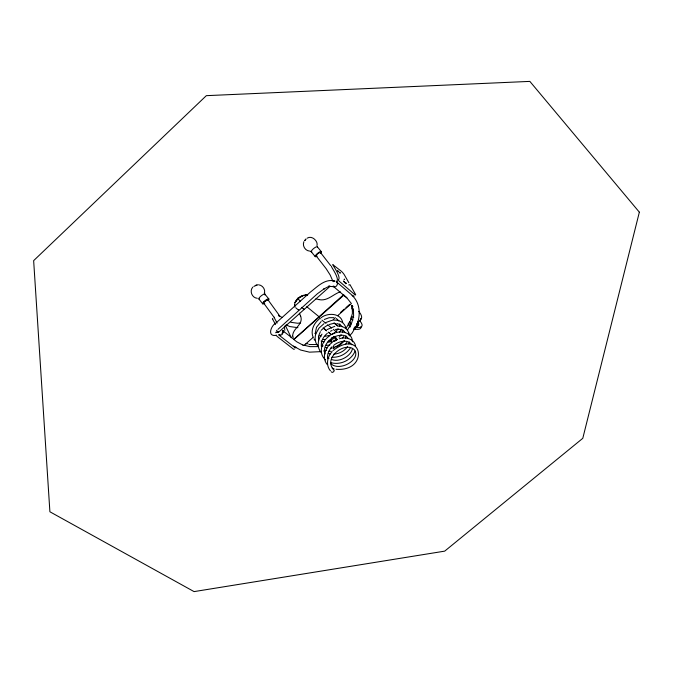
<?xml version="1.0" encoding="UTF-8"?>
<svg xmlns="http://www.w3.org/2000/svg" width="673" height="673" viewBox="0 0 673 673"><rect width="100%" height="100%" fill="white"/><g stroke="black" fill="none" stroke-linecap="round" stroke-linejoin="round"><path stroke-width="1.01" d="M264.64 292.562C265.204 288.801 262.285 285.108 258.508 284.78M339.772 323.864L339.318 326.439M342.885 329.812L342.431 332.378M346.057 335.844L345.611 338.132M352.366 349.068C350.953 355.638 340.092 362.596 331.823 359.601M294.74 306.922C293.201 299.678 301.731 294.093 307.729 294.976M315.881 333.758C314.375 337.997 315.141 342.978 318.102 346.418M356.858 324.664C360.821 315.115 360.148 302.749 352.105 295.439M303.91 241.632C302.118 245.687 305.155 250.802 309.605 251.096M279.127 334.868C281.255 336.273 283.922 333.169 282.761 330.981M348.858 343.962L349.279 341.934M338.107 271.177L337.535 270.681L340.134 273.078M274.214 317.176L274.862 318.935A42.492 9.809 47.8 0 1 277.057 323.166M315.94 333.606L318.968 328.155L324.016 323.637M355.075 351.121C351.457 360.24 340.336 365.338 330.99 362.688M275.728 332.756L276.031 332.117M354.208 327.877L354.637 327.053A10.558 4.568 27.5 0 0 361.712 326.422A10.558 4.568 27.5 0 0 359.323 320.516A16.808 7.201 27.3 0 0 358.642 311.338M295.144 302.522L298.072 298.417L302.741 295.725L298.072 298.417L295.094 302.387M320.373 331.671L318.497 336.197L318.514 340.479M346.351 327.801L350.431 320.685L352.4 313.408L352.257 305.735M347.714 329.694L351.735 322.687L353.611 315.788L353.409 308.747M356.766 325L352.189 332.925L349.573 335.76M341.505 329.19L339.478 332.235M333.387 281.339L333.758 280.725M321.997 334.136C317.732 339.108 316.554 347.133 321.055 352.341M252.838 287.093C249.178 290.963 252.055 297.988 257.355 298.29M331.444 352.358C327.112 357.413 325.782 365.624 330.485 370.89M338.107 328.878L335.936 331.486M341.161 334.784L339.099 337.274M342.641 337.997L343.785 336.475M344.374 340.588L340.816 344.441L335.886 347.1M345.737 343.97L346.889 342.448M347.495 346.62C344.618 350.986 339.268 353.813 333.724 354.166M350.153 348.336C346.124 354.242 338.872 357.691 331.764 357.27M276.519 330.275L278.252 332.529L330.039 286.361L328.794 286.025M282.576 333.8L281.953 333.312M332.041 346.755C329.206 349.674 326.624 354.595 327.801 358.751M276.292 322.754C271.438 324.908 266.701 336.416 275.56 335.448M277.924 329.391L317.479 293.68L324.209 288.784L323.848 289.003L328.794 286.42M344.096 279.27L344.551 279.16L344.324 279.665M343.533 281.247L343.693 281.491M348.85 284.83L349.152 285.175M276.536 322.493L310.329 292.141C317.362 286.782 325.21 278.092 335.095 281.154M278.252 332.529L278.42 331.444M313.248 337.282L303.86 345.577L296.818 341.834L293.874 339.52L343.836 295.203L343.659 294.631L293.823 339.394M340.53 312.432L344.357 309.05M345.88 307.704L349.708 304.322M321.071 330.367L323.419 328.289L326.573 330.864M332.386 320.365L335.432 317.673M337.711 315.654L351.407 303.557L346.696 297.643L343.836 295.203M319.17 319.095C313.929 323.149 310.396 330.578 313.046 337.072M321.114 321.551L316.503 327.271L315.292 333.219M327.28 333.362C323.276 336.55 320.398 341.901 321.61 346.57M331.604 342.927C325.076 347.663 321.526 357.901 327.246 364.581M332.984 350.599C362.94 327.473 369.553 372.043 336.012 369.275M340.042 273.07L340.185 272.506M346.006 283.56L346.2 283.013M324.184 327.44L327.389 325.328M330.25 335.533C321.93 340.092 317.505 353.047 325.547 359.929M333.564 345.451C338.78 341.034 348.177 338.94 351.811 344.803M335.936 337.358L328.298 341.421M334.792 341.06L337.173 339.352M344.021 341.169L337.535 345.787L333.892 347.436M334.599 332.706L331.419 334.624M330.477 331.251L332.117 330.468M327.128 329.551L334.851 326.296M333.657 337.24C327.381 340.286 322.594 347.916 325.118 353.922M333.421 341.615L337.223 339.562M320.971 317.799C327.482 312.541 340.832 312.743 342.742 322.518M350.97 317.16L352.29 316.756L353.729 317.454M334.691 336.382L331.469 337.972M333.236 281.659L334.582 281.146M336.172 339.554L332.799 341.186M332.134 334.405C339.049 329.61 352.467 331.722 352.433 341.817M324.277 319.465L329.164 317.698L333.842 317.656M325.875 322.518L331.638 320.432M276.199 335.019L276.982 336.323L292.915 348.732A3.458 0.791 48.5 0 0 294.303 349.018M307.056 238.234C312.188 234.843 318.388 241.649 316.983 245.628M335.322 336.441C340.605 334.473 345.964 334.531 348.454 338.67M329.038 324.537L333.968 323.309M255.269 285.461L257.439 284.856L253.864 286.437M336.668 281.23L337.215 282.458L352.736 295.775A3.5 0.597 48.5 0 0 353.83 295.842M329.728 335.339L324.588 336.391M339.285 338.797C345.442 336.508 354.461 338.839 355.596 346.191M320.769 351.643L309.487 352.164L300.545 350.01L293.403 346.023M323.637 350.986L326.506 350.339M321.122 345.956L322.99 345.535M340.294 291.821C333.076 294.219 327.406 301.504 318.834 299.586M337.678 283.72A2.835 2.785 71.7 0 0 337.148 282.34L336.635 281.794L337.299 282.315M305.29 295.043L307.031 295.178L302.741 295.725M331.057 341.724L327.566 342.254M335.406 329.459C339.335 328.441 343.97 330.165 345.182 332.597M305.904 343.802L305.996 343.794A18.676 8.278 29.6 0 1 307.923 343.726M329.804 345.156L325.74 345.342M330.67 348.177L332.412 348M300.629 322.956L297.659 323.242L290.879 322.308M264.077 301.546L265.776 301.395M282.374 330.393L282.837 330.965A2.81 2.726 65.9 0 1 283.274 332.361M277.73 331.848L276.805 331.882L276.906 332.622L277.957 332.327M333.715 320.171C339.041 319.582 345.199 322.771 345.897 328.483M317.269 344.517L308.899 344.551M318.304 346.595L310.034 346.654L304.364 345.299M328.735 351.281L330.779 351.298M322.661 339.478L324.689 339.503M311.835 251.929L311.439 251.921A3.172 3.012 -72.4 0 0 310.438 251.273L310.472 251.281A3.188 2.936 -88.6 0 1 311.456 251.921A3.945 1.06 -39.3 0 1 313.971 248.261A3.945 1.06 -39.3 0 1 317.429 247.277M334.254 286.757C337.114 287.548 337.863 283.013 337.19 282.332M328.87 286.286L334.237 286.757L333.261 286.286M338.645 326.018C342.902 326.178 347.403 328.449 348.707 332.765M330.283 353.948L328.803 353.569M337.038 282.265L337.375 282.98M330.022 286.378L329.593 286.294M297.929 327.701L289.769 326.548L286.109 324.882M324.159 342.027L321.139 341.085M353.014 319.936L350.801 318.792M302.884 345.013L303.86 345.577M325.648 347.562L327.271 347.949M319.616 335.768L321.223 336.164M336.845 323.486L340.387 324.84L341.96 326.565M315.957 298.812L318.935 299.586M332.184 368.139L334.052 368.812M345.863 283.745L343.482 281.154L346.099 283.569M331.326 266.171L332.025 267.778A43.013 7.403 48 0 1 337.106 280.784M268.359 300.284A3.903 1.018 -38.5 0 0 268.847 298.98L268.611 298.854A3.903 1.018 -38.5 0 0 264.422 301.21L263.74 301.883A3.903 1.018 -38.5 0 0 262.714 303.809L258.878 298.989M268.847 298.98L264.767 294.034A3.138 2.944 -81.6 0 1 264.312 292.89L264.338 292.906A3.163 3.029 -60.9 0 0 264.767 294.034A3.903 1.035 -38.5 0 0 260.224 296.717A3.903 1.035 -38.5 0 0 259.593 299.09M336.374 318.556L338.872 320.903M278.412 315.073L278.437 315.09A2.011 0.732 80.7 0 1 278.672 315.233L282.004 317.521M293.975 339.436L282.475 330.443L282.82 331.166M272.952 318.8L272.388 318.699L273.246 320.373A42.483 9.868 47.8 0 1 275.442 324.613M327.616 357.464L328.946 358.364M321.467 345.417L322.788 346.317M278.63 334.843L294.555 347.276A3.458 0.791 48.5 0 0 295.725 346.923M323.158 327.793L326.329 330.376M328.718 332.311L331.099 334.245M334.271 336.828L336.651 338.763M328.155 332.142L331.318 334.717M333.69 336.643L336.845 339.209M306.728 306.661L319.195 316.865M320.34 318.8L318.464 316.975M321.955 320.121L325.993 323.419M327.608 324.739L331.646 328.045M333.261 329.366L336.492 332.008M334.523 323.141L337.686 325.749M333.985 322.981L337.913 326.22M330.813 363.689C339.983 372.186 361.367 359.18 354.461 349.935C345.51 340.706 323.679 357.329 332.967 368.88M333.068 286.151L346.864 297.895M283.299 331.04L283.855 332.058M320.356 252.358L330.662 265.599M316.192 255.925L326.136 268.67L330.165 274.988L332.824 281.07M317.437 246.915L321.374 251.727M311.237 251.727L315.166 256.548M295.716 307.712L298.694 310.287L298.585 309.504M267.871 299.662L278.925 314.863M263.698 303.128L274.004 317.193M282.837 330.965L282.483 330.46M313.954 338.898L315.014 340.395M298.408 298.989L297.979 298.189L298.408 298.989A3.525 0.715 48.2 0 0 300.36 301.353M303.784 308.831L303.994 309.58L301.74 307.325M348.841 282.694L344.315 274.786A3.39 0.564 48.3 0 0 340.908 270.908L332.756 264.615L333.673 266.298A43.03 7.336 48 0 1 338.368 279.724L338.906 280.952L354.419 294.286A3.5 0.589 48.5 0 0 355.378 294.118L349.851 284.452M349.859 321.812L350.852 323.612M349.649 322.224L351.138 324.924M348.227 323.099L350.204 326.708M348.505 324.411L349.994 327.12M282.761 330.973L282.66 330.897A2.801 1.683 -51.9 0 1 282.332 332.698M330.864 339.932L332.294 342.675M330.393 340.126L331.352 341.96M291.3 337.762L285.983 326.767A3.348 0.749 48.2 0 0 285.133 325.438M292.738 336.18L293.277 337.451M294.555 304.65L294.698 306.198M299.359 313.138L300.654 316.285M282.828 331.209L282.98 331.646M349.009 333.917L349.203 335.718M348.622 332.47L349.085 334.212M279.303 316.579L279.312 316.621A2.011 0.732 80.7 0 0 278.916 315.561M284.418 326.405L284.822 330.376M292.671 335.903C292.73 328.096 303.801 324.664 300.638 316.142M294.53 304.499L294.665 306.644M280.649 335.221A2.81 2.726 65.9 0 1 279.261 334.868M267.644 300.452A2.717 0.648 -38.8 0 0 267.316 299.695A2.717 0.648 -38.8 0 0 264.708 301.462L264.262 301.925A2.717 0.648 -38.8 0 0 264.253 303.086M332.176 351.87A10.499 0.808 67.6 0 1 331.814 351.331M333.606 348.303A11.449 0.9 67.7 0 0 333.396 346.679A10.499 0.824 67.6 0 1 333.867 348.059M334.052 347.293A11.449 0.909 67.7 0 1 333.631 347.798M265.011 294.168A3.903 1.035 -38.5 0 1 264.893 294.917M264.758 303.321A3.903 1.018 -38.5 0 1 262.714 303.809M334.456 286.782A2.835 2.785 71.7 0 1 333.758 286.563M320.155 253.149A2.751 0.665 -39.5 0 0 320.129 252.316A2.751 0.665 -39.5 0 0 318.245 253.317L317.69 253.763A2.751 0.665 -39.5 0 0 316.175 255.496A2.751 0.665 -39.5 0 0 316.764 255.875M334.397 286.328A2.835 1.725 -49.5 0 1 333.362 286.319M351.794 308.646A49.684 12.19 77.1 0 1 352.013 305.845M356.749 323.553A11.491 4.997 27.5 0 1 357.304 324.622M357.674 321.787A11.5 4.98 27.5 0 1 355.891 326.943M351.441 305.693A16.808 7.201 27.3 0 1 352.921 306.61M357.893 321.374A11.5 4.98 27.5 0 1 356.11 326.531M361.14 326.548A10.549 4.576 27.5 0 1 353.712 328.836M355.781 328.828A11.491 4.997 27.5 0 1 353.493 329.248M360.686 318.388A16.8 7.218 27.3 0 1 359.819 321.341M352.223 309.437A16.934 7.26 27.2 0 1 353.291 310.951M320.71 253.183A3.945 1.043 -39.3 0 0 321.004 251.509A3.945 1.043 -39.3 0 0 317.917 253.09L317.126 253.755A3.945 1.043 -39.3 0 0 315.368 256.741L315.763 256.75A3.945 1.043 -39.3 0 0 317.033 256.245M315.368 333.564A1.556 0.816 -55.8 0 1 315.561 334.001M314.939 333.471A1.556 0.816 -55.8 0 1 315.174 333.471M333.127 369.814A1.615 0.951 -43.7 0 1 334.195 370.562A1.615 0.951 -43.7 0 1 332.824 372.228A1.615 0.951 -43.7 0 1 331.528 371.757M639.35 212.172L582.784 438.316L444.702 551.137L194.068 591.609L49.895 511.774L33.65 260.636L206.342 95.659L529.853 81.391L639.35 212.172M305.87 239.167L304.802 240.513L305.87 239.167M305.979 295.447L305.458 295.405L305.979 295.447M294.766 305.02L294.791 305.449L294.766 305.02"/></g></svg>
